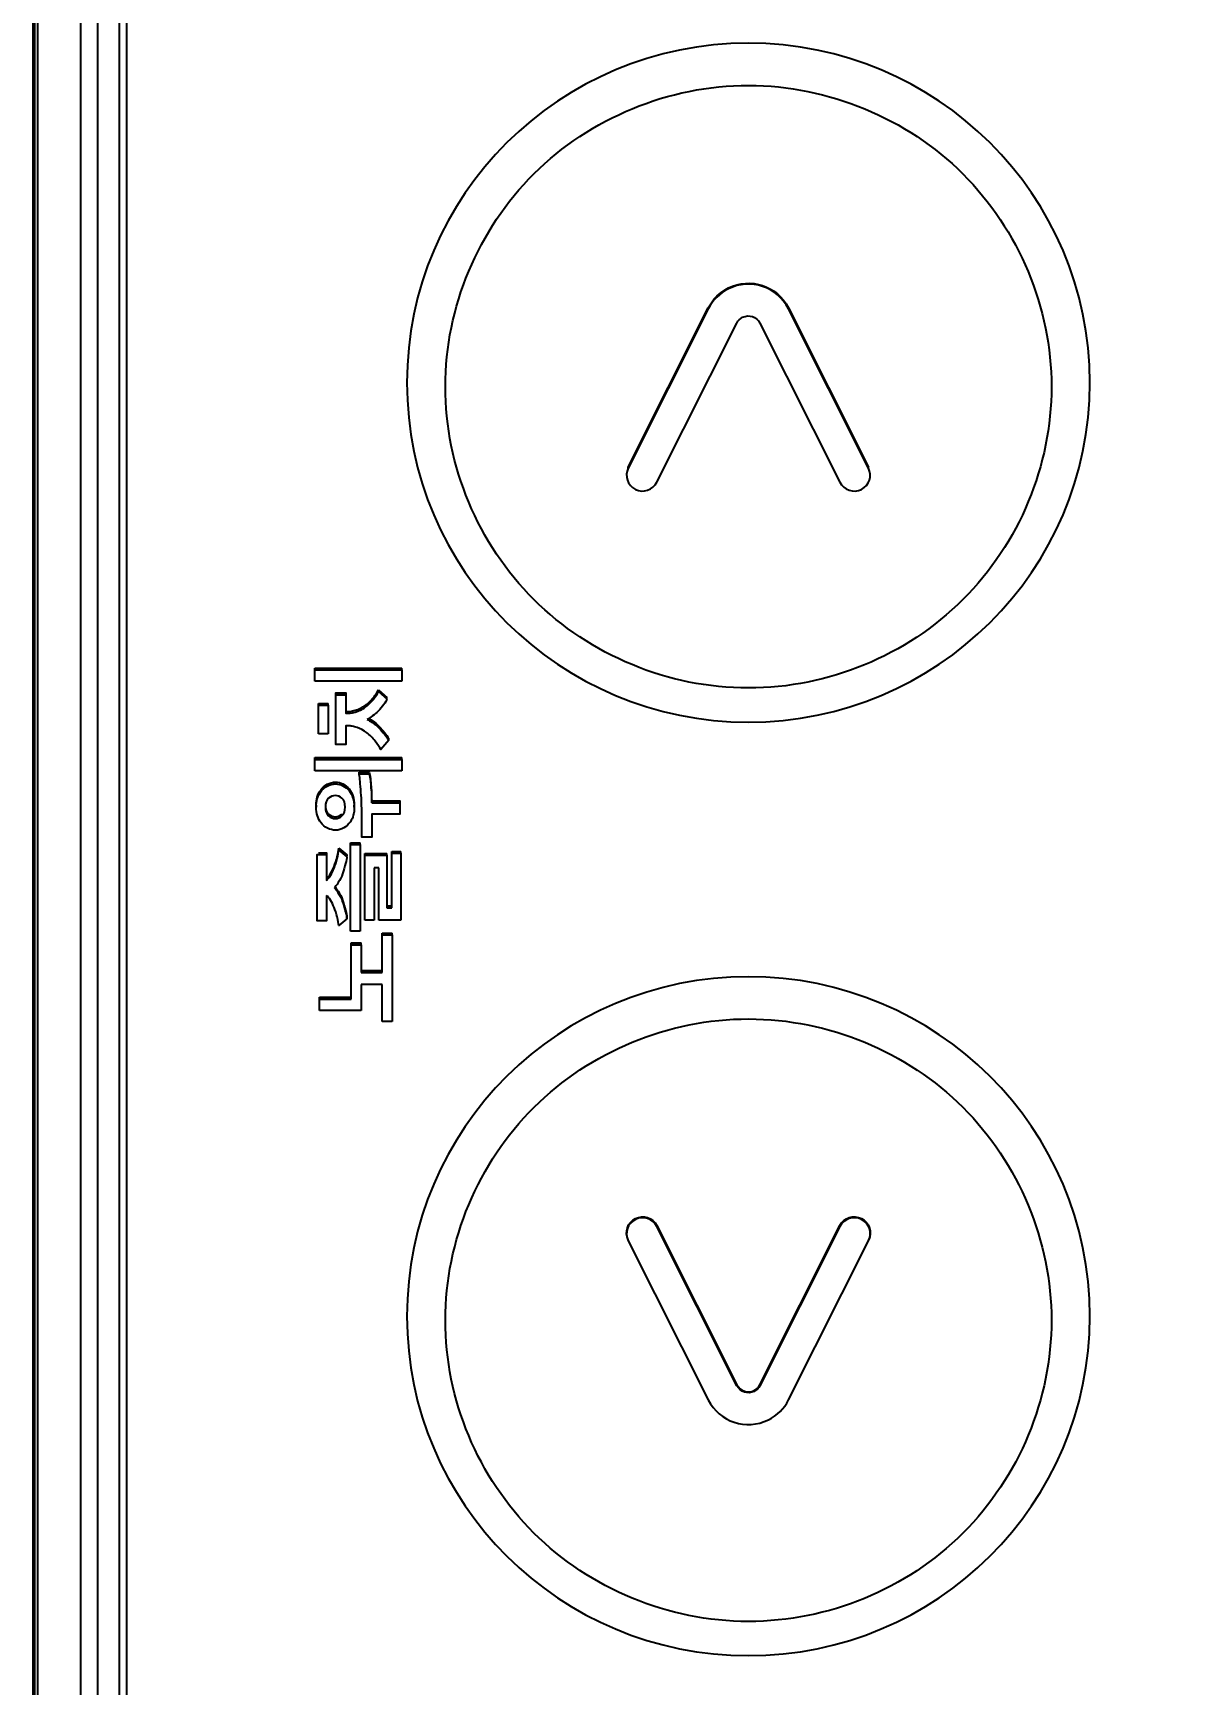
# Model space of a CAD drawing. Header units: millimetres. Extents: x 28 to 2974, y 8 to 3716.
# Drawn here: x 919.86 to 946.71, y 1192.69 to 1231.41 of the extents above; entities that cross this region are included whole.
import ezdxf

# ---------------------------------------------------------------- set-up
doc = ezdxf.new("R2010")
doc.units = ezdxf.units.MM
doc.layers.get('Defpoints').update_dxf_attribs({"linetype": 'CONTINUOUS'})
doc.layers.add('1LINE', color=7, linetype='CONTINUOUS')
doc.styles.add('Annotative', font='malgun.ttf')
doc.dimstyles.new('WOO', dxfattribs={"dimtxt": 20, "dimasz": 2, "dimexe": 1.25, "dimexo": 0.3, "dimgap": 1, "dimtad": 1, "dimdec": 1, "dimzin": 1, "dimdsep": 46, "dimtxsty": 'Annotative', "dimcen": 0, "dimclrd": 1, "dimclre": 1, "dimclrt": 2, "dimadec": 0, "dimazin": 0, "dimtfac": 1, "dimtdec": 1, "dimtofl": 0, "dimtmove": 0, "dimatfit": 3, "dimfxl": 0, "dimarcsym": 0})

# ---------------------------------------------------------------- blocks, each defined once
blk = doc.blocks.new('*D14')
at = {"layer": '1LINE', "color": 1, "lineweight": -2}
for p, q in [((919.938, 1293.155), (919.938, 1507.211)), ((1389.18, 1168.858), (1389.18, 1507.211)), ((921.938, 1505.961), (1387.18, 1505.961))]:
    blk.add_line(p, q, dxfattribs=at)
at = {"layer": '1LINE', "color": 1}
for points in [[(921.938, 1506.294), (921.938, 1505.627), (919.938, 1505.961)], [(1387.18, 1506.294), (1387.18, 1505.627), (1389.18, 1505.961)]]:
    blk.add_solid(points, dxfattribs=at)
at = {"layer": 'Defpoints', "color": 0}
for p in [(1389.18, 1505.961), (919.938, 1292.855), (1389.18, 1168.558)]:
    blk.add_point(p, dxfattribs=at)
at = {"layer": '1LINE', "color": 2, "insert": (1154.559, 1517.294), "char_height": 20, "attachment_point": 5, "style": 'Annotative'}
blk.add_mtext('469', dxfattribs=at)

msp = doc.modelspace()

# ---------------------------------------------------------------- linework, layer by layer
at = {"layer": '1LINE', "linetype": 'Continuous'}
for p, q in [((919.863, 1071.253), (919.863, 1294.559)), ((919.903, 1071.223), (919.903, 1293.064)), ((919.973, 1070.803), (919.973, 1292.645)), ((920.973, 1292.57), (920.973, 1070.7)), ((921.883, 1266.099), (921.883, 1070.674)), ((921.383, 1070.622), (921.383, 1266.047)), ((936.153, 1225.41), (936.153, 1225.431)), ((933.808, 1221.231), (935.683, 1224.964)), ((937.56, 1224.964), (939.436, 1221.231)), ((933.768, 1221.071), (933.768, 1221.038)), ((939.476, 1221.039), (939.476, 1221.072)), ((926.467, 1216.479), (926.467, 1216.52)), ((928.506, 1216.479), (928.506, 1216.52)), ((927.851, 1215.804), (927.851, 1215.846)), ((927.955, 1215.972), (927.955, 1216.013)), ((926.55, 1215.654), (926.55, 1215.695)), ((926.777, 1215.654), (926.777, 1215.695)), ((927.472, 1215.511), (927.472, 1215.553)), ((927.695, 1215.643), (927.695, 1215.685)), ((927.813, 1215.246), (927.813, 1215.288)), ((927.969, 1215.114), (927.969, 1215.156)), ((928.1, 1214.97), (928.1, 1215.012)), ((928.198, 1214.829), (928.198, 1214.871)), ((926.467, 1214.38), (926.467, 1214.422)), ((928.506, 1214.38), (928.506, 1214.422)), ((927.124, 1213.764), (927.124, 1213.806)), ((927.503, 1214.043), (927.503, 1214.085)), ((926.521, 1213.457), (926.521, 1213.499)), ((926.594, 1213.612), (926.594, 1213.654)), ((926.753, 1213.756), (926.753, 1213.798)), ((927.266, 1213.649), (927.266, 1213.691)), ((927.357, 1213.483), (927.357, 1213.525)), ((927.784, 1213.693), (927.784, 1213.735)), ((926.495, 1213.306), (926.495, 1213.264)), ((926.787, 1213.059), (926.787, 1213.1)), ((927.101, 1213.059), (927.101, 1213.1)), ((927.389, 1213.264), (927.389, 1213.306)), ((927.797, 1213.366), (927.797, 1213.407)), ((928.46, 1213.407), (928.46, 1213.366)), ((927.027, 1212.255), (927.027, 1212.297)), ((927.303, 1212.386), (927.303, 1212.428)), ((927.523, 1212.386), (927.523, 1212.428)), ((926.741, 1212.149), (926.741, 1212.19)), ((926.916, 1211.83), (926.916, 1211.872)), ((926.986, 1212.055), (926.986, 1212.097)), ((927.215, 1212.1), (927.215, 1212.142)), ((927.637, 1212.133), (927.637, 1212.174)), ((928.154, 1212.133), (928.154, 1212.174)), ((928.27, 1212.18), (928.27, 1212.222)), ((928.482, 1212.18), (928.482, 1212.222)), ((926.741, 1211.854), (926.741, 1211.812)), ((926.832, 1211.662), (926.832, 1211.704)), ((927.013, 1211.248), (927.013, 1211.29)), ((927.115, 1211.04), (927.115, 1211.082)), ((927.185, 1210.805), (927.185, 1210.847)), ((926.523, 1210.599), (926.523, 1210.641)), ((926.523, 1210.599), (926.523, 1210.595)), ((927.215, 1210.643), (927.215, 1210.685)), ((927.317, 1210.037), (927.317, 1210.079)), ((927.552, 1210.037), (927.552, 1210.079)), ((928.043, 1210.266), (928.043, 1210.307)), ((928.277, 1210.266), (928.277, 1210.307)), ((926.576, 1208.764), (926.576, 1208.806)), ((933.975, 1203.6), (933.975, 1203.621)), ((934.478, 1203.455), (936.355, 1199.723)), ((936.89, 1199.723), (938.767, 1203.455)), ((939.27, 1203.6), (939.27, 1203.621)), ((933.768, 1203.294), (933.768, 1203.261)), ((939.477, 1203.26), (939.477, 1203.293)), ((936.756, 1199.569), (936.756, 1199.59))]:
    msp.add_line(p, q, dxfattribs=at)
for points, knots in [([(925.289, 1062.226), (923.207, 1064.56), (922.059, 1067.565), (922.059, 1070.686), (922.059, 1070.686), (922.059, 1266.111), (922.059, 1266.111), (922.059, 1279.985), (933.409, 1291.271), (961.31, 1291.271), (972.659, 1279.985), (972.659, 1266.111), (972.659, 1266.111), (972.659, 1070.686), (972.659, 1070.686)], [0, 0, 0, 0, 0.2, 0.2, 0.2, 0.4, 0.4, 0.4, 0.6, 0.6, 0.8, 0.8, 0.8, 1, 1, 1, 1]), ([(936.622, 1215.255), (932.204, 1215.255), (928.622, 1218.816), (928.622, 1227.605), (932.204, 1231.167), (941.041, 1231.167), (944.622, 1227.605), (944.622, 1218.816), (941.041, 1215.255), (936.622, 1215.255)], [0, 0, 0, 0, 0.25, 0.25, 0.5, 0.5, 0.75, 0.75, 1, 1, 1, 1]), ([(936.622, 1216.055), (938.498, 1216.055), (940.32, 1216.807), (942.97, 1219.445), (943.723, 1221.275), (943.722, 1224.961), (942.955, 1226.803), (940.336, 1229.41), (938.502, 1230.176), (934.751, 1230.179), (932.913, 1229.413), (930.291, 1226.807), (929.523, 1224.981), (929.522, 1221.256), (930.29, 1219.429), (932.908, 1216.823), (934.746, 1216.055), (936.622, 1216.055)], [0, 0, 0, 0, 0.125, 0.125, 0.25, 0.25, 0.375, 0.375, 0.5, 0.5, 0.625, 0.625, 0.75, 0.75, 0.875, 0.875, 1, 1, 1, 1]), ([(926.96, 1215.057), (926.96, 1215.402), (926.96, 1215.938), (926.96, 1215.938), (926.96, 1215.938), (927.192, 1215.938), (927.192, 1215.938), (927.192, 1215.938), (927.192, 1215.554), (927.192, 1215.509)], [0, 0, 0, 0, 0.259007, 0.259007, 0.259007, 0.640767, 0.640767, 0.640767, 1, 1, 1, 1]), ([(927.342, 1215.158), (927.307, 1215.165), (927.274, 1215.168), (927.243, 1215.168), (927.243, 1215.168), (927.192, 1215.168), (927.192, 1215.168), (927.192, 1215.168), (927.192, 1214.732), (927.192, 1214.732), (927.192, 1214.732), (926.96, 1214.732), (926.96, 1214.732), (926.96, 1214.732), (926.96, 1215.896), (926.96, 1215.896), (926.96, 1215.896), (927.192, 1215.896), (927.192, 1215.896), (927.192, 1215.896), (927.192, 1215.462), (927.192, 1215.462), (927.192, 1215.462), (927.243, 1215.462), (927.243, 1215.462), (927.309, 1215.462), (927.385, 1215.479), (927.472, 1215.511)], [0, 0, 0, 0, 0.058824, 0.058824, 0.058824, 0.176471, 0.176471, 0.176471, 0.294118, 0.294118, 0.294118, 0.411765, 0.411765, 0.411765, 0.529412, 0.529412, 0.529412, 0.647059, 0.647059, 0.647059, 0.764706, 0.764706, 0.764706, 0.882353, 0.882353, 0.882353, 1, 1, 1, 1]), ([(927.217, 1215.504), (927.23, 1215.504), (927.243, 1215.504), (927.243, 1215.504), (927.309, 1215.504), (927.385, 1215.521), (927.472, 1215.553)], [0, 0, 0, 0, 0.338615, 0.338615, 0.338615, 1, 1, 1, 1]), ([(928.198, 1214.829), (928.198, 1214.829), (928.01, 1214.612), (928.01, 1214.612), (927.981, 1214.666), (927.936, 1214.732), (927.877, 1214.809)], [0, 0, 0, 0, 0.5, 0.5, 0.5, 1, 1, 1, 1]), ([(926.753, 1213.798), (926.816, 1213.831), (926.881, 1213.847), (926.949, 1213.847), (927.011, 1213.847), (927.069, 1213.834), (927.124, 1213.806)], [0, 0, 0, 0, 0.5, 0.5, 0.5, 1, 1, 1, 1]), ([(926.753, 1213.756), (926.816, 1213.789), (926.881, 1213.805), (926.949, 1213.805), (927.011, 1213.805), (927.069, 1213.792), (927.124, 1213.764)], [0, 0, 0, 0, 0.5, 0.5, 0.5, 1, 1, 1, 1]), ([(927.503, 1214.085), (927.503, 1214.085), (927.741, 1214.085), (927.741, 1214.085), (927.76, 1214.002), (927.774, 1213.885), (927.784, 1213.735)], [0, 0, 0, 0, 0.5, 0.5, 0.5, 1, 1, 1, 1]), ([(927.503, 1214.043), (927.503, 1214.043), (927.741, 1214.043), (927.741, 1214.043), (927.76, 1213.96), (927.774, 1213.844), (927.784, 1213.693)], [0, 0, 0, 0, 0.5, 0.5, 0.5, 1, 1, 1, 1]), ([(926.524, 1213.061), (926.504, 1213.123), (926.495, 1213.19), (926.495, 1213.264), (926.495, 1213.334), (926.504, 1213.4), (926.521, 1213.457)], [0, 0, 0, 0, 0.5, 0.5, 0.5, 1, 1, 1, 1]), ([(926.787, 1213.471), (926.736, 1213.429), (926.711, 1213.359), (926.711, 1213.17), (926.736, 1213.101), (926.787, 1213.059)], [0, 0, 0, 0, 0.5, 0.5, 1, 1, 1, 1]), ([(927.101, 1213.471), (927.05, 1213.512), (926.998, 1213.533), (926.89, 1213.533), (926.838, 1213.512), (926.787, 1213.471)], [0, 0, 0, 0, 0.5, 0.5, 1, 1, 1, 1]), ([(927.101, 1213.059), (927.151, 1213.101), (927.176, 1213.17), (927.176, 1213.359), (927.151, 1213.429), (927.101, 1213.471)], [0, 0, 0, 0, 0.5, 0.5, 1, 1, 1, 1]), ([(927.357, 1213.525), (927.379, 1213.46), (927.389, 1213.388), (927.389, 1213.301), (927.389, 1213.297), (927.389, 1213.292)], [0, 0, 0, 0, 0.936849, 0.936849, 1, 1, 1, 1]), ([(927.357, 1213.483), (927.379, 1213.418), (927.389, 1213.346), (927.389, 1213.264), (927.389, 1213.194), (927.381, 1213.131), (927.365, 1213.073)], [0, 0, 0, 0, 0.5, 0.5, 0.5, 1, 1, 1, 1]), ([(927.797, 1213.366), (927.797, 1213.366), (928.46, 1213.366), (928.46, 1213.366), (928.46, 1213.366), (928.46, 1213.1), (928.46, 1213.1), (928.46, 1213.1), (927.8, 1213.1), (927.8, 1213.1), (927.8, 1213.1), (927.8, 1212.561), (927.8, 1212.561), (927.8, 1212.561), (927.563, 1212.561), (927.563, 1212.561), (927.563, 1212.561), (927.563, 1213.188), (927.563, 1213.189), (927.563, 1213.323), (927.556, 1213.486), (927.541, 1213.678)], [0, 0, 0, 0, 0.142857, 0.142857, 0.142857, 0.285714, 0.285714, 0.285714, 0.428571, 0.428571, 0.428571, 0.571429, 0.571429, 0.571429, 0.714286, 0.714286, 0.714286, 0.857143, 0.857143, 0.857143, 1, 1, 1, 1]), ([(926.787, 1213.1), (926.838, 1213.058), (926.89, 1213.036), (926.998, 1213.036), (927.05, 1213.058), (927.101, 1213.1)], [0, 0, 0, 0, 0.5, 0.5, 1, 1, 1, 1]), ([(926.787, 1213.059), (926.838, 1213.016), (926.89, 1212.994), (926.998, 1212.994), (927.05, 1213.016), (927.101, 1213.059)], [0, 0, 0, 0, 0.5, 0.5, 1, 1, 1, 1]), ([(927.797, 1213.407), (927.797, 1213.407), (928.46, 1213.407), (928.46, 1213.407), (928.46, 1213.407), (928.46, 1213.379), (928.46, 1213.34)], [0, 0, 0, 0, 0.7522, 0.7522, 0.7522, 1, 1, 1, 1]), ([(927.143, 1212.775), (927.083, 1212.741), (927.018, 1212.723), (926.882, 1212.723), (926.82, 1212.738), (926.76, 1212.77)], [0, 0, 0, 0, 0.5, 0.5, 1, 1, 1, 1]), ([(927.027, 1212.297), (927.027, 1212.297), (927.215, 1212.142), (927.215, 1212.142), (927.215, 1212.135), (927.214, 1212.127), (927.213, 1212.119)], [0, 0, 0, 0, 0.835571, 0.835571, 0.835571, 1, 1, 1, 1]), ([(927.027, 1212.255), (927.027, 1212.255), (927.215, 1212.1), (927.215, 1212.1), (927.213, 1212.065), (927.202, 1212.011), (927.185, 1211.94)], [0, 0, 0, 0, 0.5, 0.5, 0.5, 1, 1, 1, 1]), ([(926.741, 1210.705), (926.741, 1210.64), (926.741, 1210.595), (926.741, 1210.595), (926.741, 1210.595), (926.523, 1210.595), (926.523, 1210.595), (926.523, 1210.595), (926.523, 1212.149), (926.523, 1212.149), (926.523, 1212.149), (926.534, 1212.149), (926.551, 1212.149)], [0, 0, 0, 0, 0.109374, 0.109374, 0.109374, 0.509913, 0.509913, 0.509913, 0.910452, 0.910452, 0.910452, 1, 1, 1, 1]), ([(926.551, 1212.19), (926.609, 1212.19), (926.741, 1212.19), (926.741, 1212.19), (926.741, 1212.19), (926.741, 1211.93), (926.741, 1211.753)], [0, 0, 0, 0, 0.54098, 0.54098, 0.54098, 1, 1, 1, 1]), ([(926.551, 1212.149), (926.609, 1212.149), (926.741, 1212.149), (926.741, 1212.149), (926.741, 1212.149), (926.741, 1211.888), (926.741, 1211.711)], [0, 0, 0, 0, 0.54098, 0.54098, 0.54098, 1, 1, 1, 1]), ([(926.741, 1211.711), (926.741, 1211.619), (926.741, 1211.549), (926.741, 1211.549), (926.748, 1211.555), (926.756, 1211.563), (926.764, 1211.571)], [0, 0, 0, 0, 0.563209, 0.563209, 0.563209, 1, 1, 1, 1]), ([(927.215, 1210.643), (927.215, 1210.643), (927.027, 1210.489), (927.027, 1210.489), (927.02, 1210.541), (927.007, 1210.608), (926.986, 1210.688)], [0, 0, 0, 0, 0.5, 0.5, 0.5, 1, 1, 1, 1]), ([(936.622, 1193.375), (932.204, 1193.375), (928.622, 1196.937), (928.622, 1205.725), (932.204, 1209.287), (941.041, 1209.287), (944.622, 1205.725), (944.622, 1196.937), (941.041, 1193.375), (936.622, 1193.375)], [0, 0, 0, 0, 0.25, 0.25, 0.5, 0.5, 0.75, 0.75, 1, 1, 1, 1]), ([(936.622, 1194.176), (938.498, 1194.176), (940.32, 1194.927), (942.97, 1197.565), (943.723, 1199.396), (943.722, 1203.081), (942.955, 1204.924), (940.336, 1207.531), (938.502, 1208.297), (934.751, 1208.299), (932.913, 1207.534), (930.291, 1204.927), (929.523, 1203.101), (929.522, 1199.376), (930.29, 1197.55), (932.908, 1194.944), (934.746, 1194.176), (936.622, 1194.176)], [0, 0, 0, 0, 0.125, 0.125, 0.25, 0.25, 0.375, 0.375, 0.5, 0.5, 0.625, 0.625, 0.75, 0.75, 0.875, 0.875, 1, 1, 1, 1])]:
    msp.add_open_spline(points, degree=3, knots=knots, dxfattribs=at)
for points, degree in [([(935.683, 1224.964), (935.785, 1225.166), (935.95, 1225.329), (936.153, 1225.431)], 3), ([(936.153, 1225.431), (936.671, 1225.688), (937.301, 1225.48), (937.56, 1224.964)], 3), ([(937.56, 1224.943), (937.301, 1225.459), (936.671, 1225.667), (936.153, 1225.41)], 3), ([(936.153, 1225.41), (935.95, 1225.309), (935.785, 1225.145), (935.683, 1224.943)], 3), ([(935.683, 1224.943), (935.683, 1224.943), (933.808, 1221.21), (933.808, 1221.21)], 3), ([(935.683, 1224.943), (935.683, 1224.964)], 1), ([(936.354, 1224.609), (936.382, 1224.667), (936.43, 1224.714), (936.488, 1224.743)], 3), ([(936.488, 1224.743), (936.636, 1224.817), (936.815, 1224.758), (936.89, 1224.609)], 3), ([(937.56, 1224.943), (937.56, 1224.964)], 1), ([(939.436, 1221.21), (939.436, 1221.21), (937.56, 1224.943), (937.56, 1224.943)], 3), ([(934.478, 1220.878), (934.478, 1220.878), (936.354, 1224.609), (936.354, 1224.609)], 3), ([(936.89, 1224.609), (936.89, 1224.609), (938.766, 1220.878), (938.766, 1220.878)], 3), ([(933.808, 1221.21), (933.715, 1221.026), (933.789, 1220.803), (933.975, 1220.71)], 3), ([(933.808, 1221.21), (933.808, 1221.231)], 1), ([(939.269, 1220.71), (939.454, 1220.803), (939.529, 1221.026), (939.436, 1221.21)], 3), ([(939.436, 1221.21), (939.436, 1221.231)], 1), ([(933.975, 1220.71), (934.16, 1220.618), (934.385, 1220.693), (934.478, 1220.878)], 3), ([(938.766, 1220.878), (938.858, 1220.693), (939.084, 1220.618), (939.269, 1220.71)], 3), ([(926.467, 1216.52), (927.147, 1216.52), (927.826, 1216.52), (928.506, 1216.52)], 3), ([(926.467, 1216.212), (926.467, 1216.301), (926.467, 1216.39), (926.467, 1216.479)], 3), ([(926.467, 1216.479), (927.147, 1216.479), (927.826, 1216.479), (928.506, 1216.479)], 3), ([(928.506, 1216.212), (927.826, 1216.212), (927.147, 1216.212), (926.467, 1216.212)], 3), ([(928.506, 1216.479), (928.506, 1216.39), (928.506, 1216.301), (928.506, 1216.212)], 3), ([(927.192, 1215.888), (927.192, 1215.93)], 1), ([(927.695, 1215.685), (927.755, 1215.738), (927.807, 1215.792), (927.851, 1215.846)], 3), ([(927.695, 1215.643), (927.755, 1215.696), (927.807, 1215.751), (927.851, 1215.804)], 3), ([(927.851, 1215.846), (927.894, 1215.902), (927.928, 1215.957), (927.955, 1216.013)], 3), ([(927.851, 1215.804), (927.894, 1215.86), (927.928, 1215.915), (927.955, 1215.972)], 3), ([(927.955, 1216.013), (927.955, 1216.013), (928.163, 1215.836), (928.163, 1215.836)], 3), ([(927.955, 1215.972), (927.955, 1215.972), (928.163, 1215.794), (928.163, 1215.794)], 3), ([(928.163, 1215.794), (928.141, 1215.758), (928.113, 1215.715), (928.079, 1215.666)], 3), ([(926.55, 1215.695), (926.626, 1215.695), (926.702, 1215.695), (926.777, 1215.695)], 3), ([(926.55, 1214.984), (926.55, 1215.207), (926.55, 1215.43), (926.55, 1215.654)], 3), ([(926.55, 1215.654), (926.626, 1215.654), (926.702, 1215.654), (926.777, 1215.654)], 3), ([(926.777, 1215.654), (926.777, 1215.43), (926.777, 1215.207), (926.777, 1214.984)], 3), ([(927.472, 1215.553), (927.557, 1215.585), (927.632, 1215.629), (927.695, 1215.685)], 3), ([(927.472, 1215.511), (927.557, 1215.543), (927.632, 1215.587), (927.695, 1215.643)], 3), ([(927.819, 1215.401), (927.774, 1215.367), (927.731, 1215.339), (927.69, 1215.318)], 3), ([(927.948, 1215.513), (927.908, 1215.474), (927.865, 1215.436), (927.819, 1215.401)], 3), ([(928.079, 1215.666), (928.044, 1215.617), (928, 1215.567), (927.948, 1215.513)], 3), ([(926.777, 1214.984), (926.702, 1214.984), (926.626, 1214.984), (926.55, 1214.984)], 3), ([(927.454, 1215.129), (927.415, 1215.142), (927.377, 1215.152), (927.342, 1215.158)], 3), ([(927.679, 1215.009), (927.607, 1215.063), (927.533, 1215.102), (927.454, 1215.129)], 3), ([(927.877, 1214.809), (927.818, 1214.887), (927.752, 1214.954), (927.679, 1215.009)], 3), ([(927.69, 1215.318), (927.721, 1215.303), (927.762, 1215.28), (927.813, 1215.246)], 3), ([(927.721, 1215.344), (927.747, 1215.33), (927.778, 1215.312), (927.813, 1215.288)], 3), ([(927.813, 1215.288), (927.864, 1215.253), (927.916, 1215.21), (927.969, 1215.156)], 3), ([(927.813, 1215.246), (927.864, 1215.212), (927.916, 1215.169), (927.969, 1215.114)], 3), ([(927.969, 1215.156), (928.016, 1215.109), (928.06, 1215.061), (928.1, 1215.012)], 3), ([(927.969, 1215.114), (928.016, 1215.067), (928.06, 1215.019), (928.1, 1214.97)], 3), ([(928.1, 1215.012), (928.139, 1214.964), (928.171, 1214.917), (928.198, 1214.871)], 3), ([(928.1, 1214.97), (928.139, 1214.922), (928.171, 1214.875), (928.198, 1214.829)], 3), ([(926.467, 1214.422), (927.147, 1214.422), (927.826, 1214.422), (928.506, 1214.422)], 3), ([(926.467, 1214.38), (927.147, 1214.38), (927.826, 1214.38), (928.506, 1214.38)], 3), ([(926.467, 1214.112), (926.467, 1214.201), (926.467, 1214.291), (926.467, 1214.38)], 3), ([(928.506, 1214.38), (928.506, 1214.291), (928.506, 1214.201), (928.506, 1214.112)], 3), ([(928.506, 1214.112), (927.826, 1214.112), (927.147, 1214.112), (926.467, 1214.112)], 3), ([(927.124, 1213.806), (927.178, 1213.78), (927.227, 1213.741), (927.266, 1213.691)], 3), ([(927.541, 1213.678), (927.526, 1213.869), (927.514, 1213.991), (927.503, 1214.043)], 3), ([(926.495, 1213.311), (926.495, 1213.379), (926.504, 1213.443), (926.521, 1213.499)], 3), ([(926.521, 1213.499), (926.539, 1213.557), (926.563, 1213.609), (926.594, 1213.654)], 3), ([(926.521, 1213.457), (926.539, 1213.515), (926.563, 1213.567), (926.594, 1213.612)], 3), ([(926.594, 1213.654), (926.638, 1213.717), (926.69, 1213.764), (926.753, 1213.798)], 3), ([(926.594, 1213.612), (926.638, 1213.675), (926.69, 1213.722), (926.753, 1213.756)], 3), ([(927.124, 1213.764), (927.178, 1213.738), (927.227, 1213.699), (927.266, 1213.649)], 3), ([(927.266, 1213.691), (927.305, 1213.645), (927.335, 1213.589), (927.357, 1213.525)], 3), ([(927.266, 1213.649), (927.305, 1213.603), (927.335, 1213.548), (927.357, 1213.483)], 3), ([(927.784, 1213.735), (927.792, 1213.586), (927.797, 1213.476), (927.797, 1213.407)], 3), ([(927.784, 1213.693), (927.792, 1213.544), (927.797, 1213.435), (927.797, 1213.366)], 3), ([(926.606, 1212.902), (926.57, 1212.947), (926.544, 1212.999), (926.524, 1213.061)], 3), ([(926.711, 1213.306), (926.711, 1213.212), (926.736, 1213.143), (926.787, 1213.1)], 3), ([(927.365, 1213.073), (927.348, 1213.015), (927.326, 1212.963), (927.297, 1212.919)], 3), ([(926.76, 1212.77), (926.701, 1212.801), (926.649, 1212.845), (926.606, 1212.902)], 3), ([(927.297, 1212.919), (927.255, 1212.857), (927.204, 1212.809), (927.143, 1212.775)], 3), ([(926.986, 1212.097), (927.007, 1212.178), (927.02, 1212.244), (927.027, 1212.297)], 3), ([(926.986, 1212.055), (927.007, 1212.136), (927.02, 1212.202), (927.027, 1212.255)], 3), ([(927.303, 1212.428), (927.377, 1212.428), (927.45, 1212.428), (927.523, 1212.428)], 3), ([(927.303, 1210.358), (927.303, 1211.034), (927.303, 1211.71), (927.303, 1212.386)], 3), ([(927.303, 1212.386), (927.377, 1212.386), (927.45, 1212.386), (927.523, 1212.386)], 3), ([(927.523, 1212.386), (927.523, 1211.71), (927.523, 1211.034), (927.523, 1210.358)], 3), ([(926.832, 1211.704), (926.863, 1211.755), (926.892, 1211.811), (926.916, 1211.872)], 3), ([(926.916, 1211.872), (926.943, 1211.941), (926.966, 1212.016), (926.986, 1212.097)], 3), ([(926.916, 1211.83), (926.943, 1211.9), (926.966, 1211.975), (926.986, 1212.055)], 3), ([(927.185, 1211.94), (927.168, 1211.869), (927.145, 1211.79), (927.115, 1211.703)], 3), ([(927.637, 1212.174), (927.81, 1212.174), (927.982, 1212.174), (928.154, 1212.174)], 3), ([(927.637, 1210.612), (927.637, 1211.119), (927.637, 1211.626), (927.637, 1212.133)], 3), ([(927.637, 1212.133), (927.81, 1212.133), (927.982, 1212.133), (928.154, 1212.133)], 3), ([(928.154, 1212.133), (928.154, 1211.723), (928.154, 1211.313), (928.154, 1210.904)], 3), ([(928.27, 1212.222), (928.341, 1212.222), (928.412, 1212.222), (928.482, 1212.222)], 3), ([(928.27, 1210.904), (928.27, 1211.329), (928.27, 1211.755), (928.27, 1212.18)], 3), ([(928.27, 1212.18), (928.341, 1212.18), (928.412, 1212.18), (928.482, 1212.18)], 3), ([(928.482, 1212.18), (928.482, 1211.657), (928.482, 1211.134), (928.482, 1210.612)], 3), ([(926.764, 1211.613), (926.786, 1211.636), (926.808, 1211.667), (926.832, 1211.704)], 3), ([(926.764, 1211.571), (926.786, 1211.594), (926.808, 1211.625), (926.832, 1211.662)], 3), ([(926.832, 1211.662), (926.863, 1211.713), (926.892, 1211.769), (926.916, 1211.83)], 3), ([(927.013, 1211.495), (926.972, 1211.431), (926.941, 1211.391), (926.921, 1211.374)], 3), ([(927.115, 1211.703), (927.09, 1211.629), (927.056, 1211.558), (927.013, 1211.495)], 3), ([(927.966, 1211.837), (927.928, 1211.837), (927.889, 1211.837), (927.851, 1211.837)], 3), ([(927.851, 1211.837), (927.851, 1211.429), (927.851, 1211.02), (927.851, 1210.612)], 3), ([(927.966, 1210.612), (927.966, 1211.02), (927.966, 1211.429), (927.966, 1211.837)], 3), ([(926.832, 1211.082), (926.8, 1211.132), (926.769, 1211.17), (926.741, 1211.194)], 3), ([(926.741, 1211.194), (926.741, 1211.194), (926.741, 1210.878), (926.741, 1210.705)], 3), ([(926.921, 1211.374), (926.941, 1211.354), (926.972, 1211.312), (927.013, 1211.248)], 3), ([(926.933, 1211.403), (926.953, 1211.38), (926.98, 1211.342), (927.013, 1211.29)], 3), ([(927.013, 1211.29), (927.056, 1211.227), (927.09, 1211.157), (927.115, 1211.082)], 3), ([(927.013, 1211.248), (927.056, 1211.185), (927.09, 1211.115), (927.115, 1211.04)], 3), ([(926.916, 1210.914), (926.892, 1210.976), (926.863, 1211.033), (926.832, 1211.082)], 3), ([(926.986, 1210.688), (926.966, 1210.769), (926.943, 1210.844), (926.916, 1210.914)], 3), ([(927.115, 1211.082), (927.145, 1210.997), (927.168, 1210.918), (927.185, 1210.847)], 3), ([(927.115, 1211.04), (927.145, 1210.955), (927.168, 1210.876), (927.185, 1210.805)], 3), ([(927.185, 1210.847), (927.202, 1210.775), (927.213, 1210.72), (927.215, 1210.685)], 3), ([(927.185, 1210.805), (927.202, 1210.733), (927.213, 1210.678), (927.215, 1210.643)], 3), ([(928.154, 1210.946), (928.193, 1210.946), (928.231, 1210.946), (928.27, 1210.946)], 3), ([(928.154, 1210.904), (928.193, 1210.904), (928.231, 1210.904), (928.27, 1210.904)], 3), ([(927.523, 1210.358), (927.45, 1210.358), (927.377, 1210.358), (927.303, 1210.358)], 3), ([(927.851, 1210.612), (927.779, 1210.612), (927.708, 1210.612), (927.637, 1210.612)], 3), ([(928.482, 1210.612), (928.31, 1210.612), (928.138, 1210.612), (927.966, 1210.612)], 3), ([(927.317, 1210.079), (927.395, 1210.079), (927.473, 1210.079), (927.552, 1210.079)], 3), ([(927.317, 1208.764), (927.317, 1209.189), (927.317, 1209.613), (927.317, 1210.037)], 3), ([(927.317, 1210.037), (927.395, 1210.037), (927.473, 1210.037), (927.552, 1210.037)], 3), ([(927.552, 1210.037), (927.552, 1209.821), (927.552, 1209.606), (927.552, 1209.39)], 3), ([(928.043, 1210.307), (928.121, 1210.307), (928.199, 1210.307), (928.277, 1210.307)], 3), ([(928.043, 1210.266), (928.121, 1210.266), (928.199, 1210.266), (928.277, 1210.266)], 3), ([(928.043, 1209.39), (928.043, 1209.682), (928.043, 1209.974), (928.043, 1210.266)], 3), ([(928.277, 1210.266), (928.277, 1209.589), (928.277, 1208.913), (928.277, 1208.237)], 3), ([(927.552, 1209.432), (927.715, 1209.432), (927.879, 1209.432), (928.043, 1209.432)], 3), ([(927.552, 1209.39), (927.715, 1209.39), (927.879, 1209.39), (928.043, 1209.39)], 3), ([(926.576, 1208.806), (926.823, 1208.806), (927.07, 1208.806), (927.317, 1208.806)], 3), ([(928.043, 1209.103), (927.879, 1209.103), (927.715, 1209.103), (927.552, 1209.103)], 3), ([(927.552, 1209.103), (927.552, 1208.902), (927.552, 1208.7), (927.552, 1208.498)], 3), ([(928.043, 1208.237), (928.043, 1208.526), (928.043, 1208.815), (928.043, 1209.103)], 3), ([(926.576, 1208.498), (926.576, 1208.587), (926.576, 1208.675), (926.576, 1208.764)], 3), ([(926.576, 1208.764), (926.823, 1208.764), (927.07, 1208.764), (927.317, 1208.764)], 3), ([(927.552, 1208.498), (927.226, 1208.498), (926.901, 1208.498), (926.576, 1208.498)], 3), ([(928.277, 1208.237), (928.199, 1208.237), (928.121, 1208.237), (928.043, 1208.237)], 3), ([(933.809, 1203.122), (933.715, 1203.306), (933.791, 1203.529), (933.975, 1203.621)], 3), ([(933.975, 1203.6), (933.791, 1203.509), (933.715, 1203.285), (933.809, 1203.101)], 3), ([(933.975, 1203.621), (934.161, 1203.714), (934.385, 1203.639), (934.478, 1203.455)], 3), ([(934.478, 1203.434), (934.385, 1203.618), (934.161, 1203.693), (933.975, 1203.6)], 3), ([(934.478, 1203.434), (934.478, 1203.455)], 1), ([(936.355, 1199.702), (936.355, 1199.702), (934.478, 1203.434), (934.478, 1203.434)], 3), ([(938.767, 1203.434), (938.767, 1203.434), (936.89, 1199.702), (936.89, 1199.702)], 3), ([(938.767, 1203.455), (938.858, 1203.639), (939.084, 1203.714), (939.27, 1203.621)], 3), ([(939.27, 1203.6), (939.084, 1203.693), (938.858, 1203.618), (938.767, 1203.434)], 3), ([(938.767, 1203.434), (938.767, 1203.455)], 1), ([(939.27, 1203.621), (939.454, 1203.529), (939.53, 1203.306), (939.437, 1203.122)], 3), ([(939.437, 1203.101), (939.53, 1203.285), (939.454, 1203.509), (939.27, 1203.6)], 3), ([(933.809, 1203.101), (933.809, 1203.101), (935.683, 1199.368), (935.683, 1199.368)], 3), ([(937.56, 1199.368), (937.56, 1199.368), (939.437, 1203.101), (939.437, 1203.101)], 3), ([(936.355, 1199.723), (936.428, 1199.575), (936.609, 1199.516), (936.756, 1199.59)], 3), ([(936.355, 1199.702), (936.355, 1199.723)], 1), ([(936.756, 1199.569), (936.609, 1199.495), (936.428, 1199.554), (936.355, 1199.702)], 3), ([(936.756, 1199.59), (936.815, 1199.619), (936.862, 1199.665), (936.89, 1199.723)], 3), ([(936.89, 1199.702), (936.862, 1199.644), (936.815, 1199.598), (936.756, 1199.569)], 3), ([(936.89, 1199.702), (936.89, 1199.723)], 1), ([(935.683, 1199.368), (935.943, 1198.854), (936.574, 1198.645), (937.092, 1198.902)], 3), ([(937.092, 1198.902), (937.295, 1199.003), (937.46, 1199.167), (937.56, 1199.368)], 3)]:
    msp.add_open_spline(points, degree=degree, dxfattribs=at)

# ---------------------------------------------------------------- dimensions: what is measured, and where the dimension line sits
at = {"layer": '1LINE'}
dim = msp.add_linear_dim(base=(1389.18, 1505.961), p1=(919.938, 1292.855), p2=(1389.18, 1168.558), dimstyle='WOO', override={"dimdec": 0}, dxfattribs=at)
dim.commit()
dim.dimension.update_dxf_attribs({"geometry": '*D14', "text_midpoint": (1154.559, 1517.294)})

doc.saveas('drawing.dxf')
